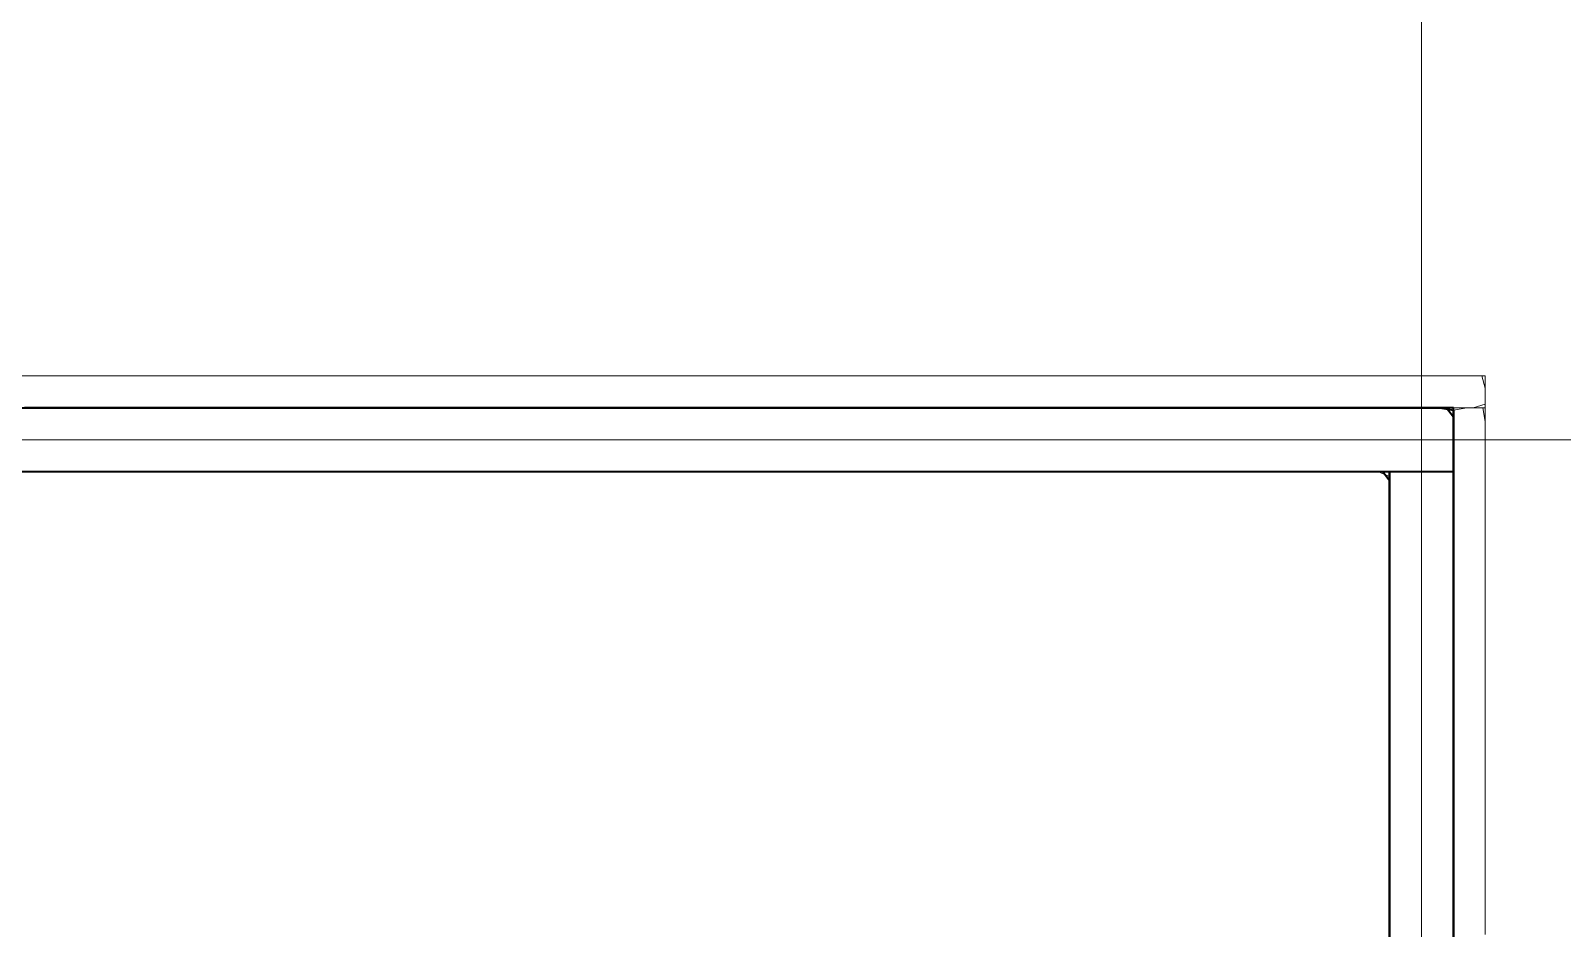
# Model space of a CAD drawing. Header units: metres. Extents: x -15 to 373, y -62 to 319.
# Drawn here: x 193.73 to 241.72, y 120.16 to 148.28 of the extents above; entities that cross this region are included whole.
import ezdxf

# ---------------------------------------------------------------- set-up
doc = ezdxf.new("R2010")
doc.units = ezdxf.units.M
for name, color, linetype in [('A-ANNO', 7, 'Continuous'), ('A-MAT', 7, 'Continuous'), ('A-SLAB', 7, 'Continuous'), ('A-WALL', 7, 'Continuous')]:
    doc.layers.add(name, color=color, linetype=linetype)

msp = doc.modelspace()

# ---------------------------------------------------------------- linework, layer by layer
at = {"layer": 'A-ANNO', "linetype": 'Continuous', "lineweight": 18, "true_color": 0x000000}
for p, q in [((237.307, 212.821), (237.307, 24.453)), ((49.88, 135.461), (238.807, 135.461)), ((238.807, 135.461), (251.584, 135.461))]:
    msp.add_line(p, q, dxfattribs=at)
at = {"layer": 'A-MAT', "linetype": 'Continuous', "lineweight": 18, "true_color": 0x000000}
for points in [[(193.316, 137.461), (193.814, 137.461), (194.313, 137.461), (194.812, 137.461), (195.31, 137.461), (195.809, 137.461), (196.308, 137.461), (196.806, 137.461), (197.305, 137.461), (197.804, 137.461), (198.303, 137.461), (198.801, 137.461), (199.3, 137.461), (199.799, 137.461), (200.297, 137.461), (200.796, 137.461), (201.295, 137.461), (201.793, 137.461), (202.292, 137.461), (202.791, 137.461), (203.289, 137.461), (203.788, 137.461), (204.287, 137.461), (204.785, 137.461), (205.284, 137.461), (205.783, 137.461), (206.282, 137.461), (206.78, 137.461), (207.279, 137.461), (207.778, 137.461), (208.276, 137.461), (208.775, 137.461), (209.274, 137.461), (209.772, 137.461), (210.271, 137.461), (210.77, 137.461), (211.268, 137.461), (211.767, 137.461), (212.266, 137.461), (212.765, 137.461), (213.263, 137.461), (213.762, 137.461), (214.261, 137.461), (214.759, 137.461), (215.258, 137.461), (215.757, 137.461), (216.255, 137.461), (216.754, 137.461), (217.253, 137.461), (217.751, 137.461), (218.25, 137.461), (218.749, 137.461), (219.248, 137.461), (219.746, 137.461), (219.746, 137.461), (220.245, 137.461), (220.744, 137.461), (221.242, 137.461), (221.741, 137.461), (222.24, 137.461), (222.738, 137.461), (223.237, 137.461), (223.736, 137.461), (224.234, 137.461), (224.733, 137.461), (225.232, 137.461), (225.731, 137.461), (226.229, 137.461), (226.728, 137.461), (227.227, 137.461), (227.725, 137.461), (228.224, 137.461), (228.723, 137.461), (229.221, 137.461), (229.72, 137.461), (230.219, 137.461), (230.717, 137.461), (231.216, 137.461), (231.715, 137.461), (232.213, 137.461), (232.712, 137.461), (233.211, 137.461), (233.71, 137.461), (234.208, 137.461), (234.707, 137.461), (235.206, 137.461), (235.704, 137.461), (236.203, 137.461), (236.702, 137.461), (237.2, 137.461), (237.699, 137.461), (238.198, 137.461), (238.696, 137.461), (239.195, 137.461), (239.307, 137.073), (239.307, 136.575), (238.922, 136.461), (238.423, 136.461), (237.924, 136.461), (237.426, 136.461), (236.927, 136.461), (236.428, 136.461), (235.93, 136.461), (235.431, 136.461), (234.932, 136.461), (234.434, 136.461), (233.935, 136.461), (233.436, 136.461), (232.938, 136.461), (232.439, 136.461), (231.94, 136.461), (231.442, 136.461), (230.943, 136.461), (230.444, 136.461), (229.945, 136.461), (229.447, 136.461), (228.948, 136.461), (228.449, 136.461), (227.951, 136.461), (227.452, 136.461), (226.953, 136.461), (226.455, 136.461), (225.956, 136.461), (225.457, 136.461), (224.959, 136.461), (224.46, 136.461), (223.961, 136.461), (223.462, 136.461), (222.964, 136.461), (222.465, 136.461), (221.966, 136.461), (221.468, 136.461), (220.969, 136.461), (220.47, 136.461), (219.972, 136.461), (219.473, 136.461), (218.974, 136.461), (218.476, 136.461), (217.977, 136.461), (217.478, 136.461), (216.979, 136.461), (216.481, 136.461), (215.982, 136.461), (215.483, 136.461), (214.985, 136.461), (214.486, 136.461), (213.987, 136.461), (213.489, 136.461), (212.99, 136.461), (212.491, 136.461), (211.993, 136.461), (211.494, 136.461), (210.995, 136.461), (210.496, 136.461), (209.998, 136.461), (209.499, 136.461), (209, 136.461), (208.502, 136.461), (208.003, 136.461), (207.504, 136.461), (207.006, 136.461), (206.507, 136.461), (206.008, 136.461), (205.51, 136.461), (205.011, 136.461), (204.512, 136.461), (204.014, 136.461), (203.515, 136.461), (203.016, 136.461), (202.517, 136.461), (202.019, 136.461), (201.52, 136.461), (201.021, 136.461), (200.523, 136.461), (200.024, 136.461), (199.525, 136.461), (199.027, 136.461), (198.528, 136.461), (198.029, 136.461), (197.531, 136.461), (197.032, 136.461), (196.533, 136.461), (196.034, 136.461), (195.536, 136.461), (195.037, 136.461), (194.538, 136.461), (194.04, 136.461), (193.541, 136.461)], [(193.427, 137.461), (193.926, 137.461), (194.424, 137.461), (194.923, 137.461), (195.422, 137.461), (195.92, 137.461), (196.419, 137.461), (196.918, 137.461), (197.417, 137.461), (197.915, 137.461), (198.414, 137.461), (198.913, 137.461), (199.411, 137.461), (199.91, 137.461), (200.409, 137.461), (200.907, 137.461), (201.406, 137.461), (201.905, 137.461), (202.403, 137.461), (202.902, 137.461), (203.401, 137.461), (203.899, 137.461), (204.398, 137.461), (204.897, 137.461), (205.396, 137.461), (205.894, 137.461), (206.393, 137.461), (206.892, 137.461), (207.39, 137.461), (207.889, 137.461), (208.388, 137.461), (208.886, 137.461), (209.385, 137.461), (209.884, 137.461), (210.382, 137.461), (210.881, 137.461), (211.38, 137.461), (211.879, 137.461), (212.377, 137.461), (212.876, 137.461), (213.375, 137.461), (213.873, 137.461), (214.372, 137.461), (214.871, 137.461), (215.369, 137.461), (215.868, 137.461), (216.367, 137.461), (216.865, 137.461), (217.364, 137.461), (217.863, 137.461), (218.362, 137.461), (218.86, 137.461), (219.359, 137.461), (219.858, 137.461), (220.356, 137.461), (220.855, 137.461), (221.354, 137.461), (221.852, 137.461), (222.351, 137.461), (222.85, 137.461), (223.348, 137.461), (223.847, 137.461), (224.346, 137.461), (224.845, 137.461), (225.343, 137.461), (225.842, 137.461), (226.341, 137.461), (226.839, 137.461), (227.338, 137.461), (227.837, 137.461), (228.335, 137.461), (228.834, 137.461), (229.333, 137.461), (229.831, 137.461), (230.33, 137.461), (230.829, 137.461), (231.327, 137.461), (231.826, 137.461), (232.325, 137.461), (232.824, 137.461), (233.322, 137.461), (233.821, 137.461), (234.32, 137.461), (234.818, 137.461), (235.317, 137.461), (235.816, 137.461), (236.314, 137.461), (236.813, 137.461), (237.312, 137.461), (237.81, 137.461), (238.309, 137.461), (238.808, 137.461), (239.307, 137.461), (239.307, 137.461), (239.307, 136.962), (239.307, 136.463), (238.81, 136.461), (238.312, 136.461), (237.813, 136.461), (237.314, 136.461), (236.816, 136.461), (236.317, 136.461), (235.818, 136.461), (235.32, 136.461), (234.821, 136.461), (234.322, 136.461), (233.824, 136.461), (233.325, 136.461), (232.826, 136.461), (232.327, 136.461), (231.829, 136.461), (231.33, 136.461), (230.831, 136.461), (230.333, 136.461), (229.834, 136.461), (229.335, 136.461), (228.837, 136.461), (228.338, 136.461), (227.839, 136.461), (227.341, 136.461), (226.842, 136.461), (226.343, 136.461), (225.845, 136.461), (225.346, 136.461), (224.847, 136.461), (224.348, 136.461), (223.85, 136.461), (223.351, 136.461), (222.852, 136.461), (222.354, 136.461), (221.855, 136.461), (221.356, 136.461), (220.858, 136.461), (220.359, 136.461), (219.86, 136.461), (219.362, 136.461), (218.863, 136.461), (218.364, 136.461), (217.865, 136.461), (217.367, 136.461), (216.868, 136.461), (216.369, 136.461), (215.871, 136.461), (215.372, 136.461), (214.873, 136.461), (214.375, 136.461), (213.876, 136.461), (213.377, 136.461), (212.879, 136.461), (212.38, 136.461), (211.881, 136.461), (211.382, 136.461), (210.884, 136.461), (210.385, 136.461), (209.886, 136.461), (209.388, 136.461), (208.889, 136.461), (208.39, 136.461), (207.892, 136.461), (207.393, 136.461), (206.894, 136.461), (206.396, 136.461), (205.897, 136.461), (205.398, 136.461), (204.899, 136.461), (204.401, 136.461), (203.902, 136.461), (203.403, 136.461), (202.905, 136.461), (202.406, 136.461), (201.907, 136.461), (201.409, 136.461), (200.91, 136.461), (200.411, 136.461), (199.913, 136.461), (199.414, 136.461), (198.915, 136.461), (198.417, 136.461), (197.918, 136.461), (197.419, 136.461), (196.92, 136.461), (196.422, 136.461), (195.923, 136.461), (195.424, 136.461), (194.926, 136.461), (194.427, 136.461), (193.928, 136.461), (193.43, 136.461)], [(193.566, 137.461), (194.063, 137.461), (194.56, 137.461), (195.057, 137.461), (195.555, 137.461), (196.052, 137.461), (196.549, 137.461), (197.046, 137.461), (197.543, 137.461), (198.04, 137.461), (198.538, 137.461), (199.035, 137.461), (199.532, 137.461), (200.029, 137.461), (200.526, 137.461), (201.024, 137.461), (201.521, 137.461), (202.018, 137.461), (202.515, 137.461), (203.012, 137.461), (203.509, 137.461), (204.007, 137.461), (204.504, 137.461), (205.001, 137.461), (205.498, 137.461), (205.995, 137.461), (206.493, 137.461), (206.99, 137.461), (207.487, 137.461), (207.984, 137.461), (208.481, 137.461), (208.978, 137.461), (209.476, 137.461), (209.973, 137.461), (210.47, 137.461), (210.967, 137.461), (211.464, 137.461), (211.962, 137.461), (212.459, 137.461), (212.956, 137.461), (213.453, 137.461), (213.95, 137.461), (214.447, 137.461), (214.945, 137.461), (215.442, 137.461), (215.939, 137.461), (216.436, 137.461), (216.933, 137.461), (217.431, 137.461), (217.928, 137.461), (218.425, 137.461), (218.922, 137.461), (219.419, 137.461), (219.916, 137.461), (220.414, 137.461), (220.911, 137.461), (221.408, 137.461), (221.905, 137.461), (222.402, 137.461), (222.9, 137.461), (223.397, 137.461), (223.894, 137.461), (224.391, 137.461), (224.888, 137.461), (225.385, 137.461), (225.883, 137.461), (226.38, 137.461), (226.877, 137.461), (227.374, 137.461), (227.871, 137.461), (228.369, 137.461), (228.866, 137.461), (229.363, 137.461), (229.86, 137.461), (230.357, 137.461), (230.854, 137.461), (231.352, 137.461), (231.849, 137.461), (232.346, 137.461), (232.843, 137.461), (233.34, 137.461), (233.838, 137.461), (234.335, 137.461), (234.832, 137.461), (235.329, 137.461), (235.826, 137.461), (236.323, 137.461), (236.821, 137.461), (237.318, 137.461), (237.815, 137.461), (238.312, 137.461), (238.809, 137.461), (239.307, 137.461)], [(239.307, 137.461), (239.307, 137.336), (239.307, 137.211), (239.307, 137.086), (239.307, 136.961), (239.307, 136.836), (239.307, 136.711), (239.307, 136.586), (239.307, 136.461)], [(193.566, 136.461), (194.063, 136.461), (194.56, 136.461), (195.057, 136.461), (195.555, 136.461), (196.052, 136.461), (196.549, 136.461), (197.046, 136.461), (197.543, 136.461), (198.04, 136.461), (198.538, 136.461), (199.035, 136.461), (199.532, 136.461), (200.029, 136.461), (200.526, 136.461), (201.024, 136.461), (201.521, 136.461), (202.018, 136.461), (202.515, 136.461), (203.012, 136.461), (203.509, 136.461), (204.007, 136.461), (204.504, 136.461), (205.001, 136.461), (205.498, 136.461), (205.995, 136.461), (206.493, 136.461), (206.99, 136.461), (207.487, 136.461), (207.984, 136.461), (208.481, 136.461), (208.978, 136.461), (209.476, 136.461), (209.973, 136.461), (210.47, 136.461), (210.967, 136.461), (211.464, 136.461), (211.962, 136.461), (212.459, 136.461), (212.956, 136.461), (213.453, 136.461), (213.95, 136.461), (214.447, 136.461), (214.945, 136.461), (215.442, 136.461), (215.939, 136.461), (216.436, 136.461), (216.933, 136.461), (217.431, 136.461), (217.928, 136.461), (218.425, 136.461), (218.922, 136.461), (219.419, 136.461), (219.916, 136.461), (220.414, 136.461), (220.911, 136.461), (221.408, 136.461), (221.905, 136.461), (222.402, 136.461), (222.9, 136.461), (223.397, 136.461), (223.894, 136.461), (224.391, 136.461), (224.888, 136.461), (225.385, 136.461), (225.883, 136.461), (226.38, 136.461), (226.877, 136.461), (227.374, 136.461), (227.871, 136.461), (228.369, 136.461), (228.866, 136.461), (229.363, 136.461), (229.86, 136.461), (230.357, 136.461), (230.854, 136.461), (231.352, 136.461), (231.849, 136.461), (232.346, 136.461), (232.843, 136.461), (233.34, 136.461), (233.838, 136.461), (234.335, 136.461), (234.832, 136.461), (235.329, 136.461), (235.826, 136.461), (236.323, 136.461), (236.821, 136.461), (237.318, 136.461), (237.815, 136.461), (238.312, 136.461), (238.809, 136.461), (239.307, 136.461)], [(238.307, 136.461), (238.307, 135.961), (238.307, 135.461), (238.307, 134.961), (238.307, 134.461), (238.307, 133.961), (238.307, 133.461), (238.307, 132.961), (238.307, 132.461), (238.307, 131.961), (238.307, 131.461), (238.307, 130.961), (238.307, 130.461), (238.307, 129.961), (238.307, 129.461), (238.307, 128.961), (238.307, 128.461), (238.307, 127.961), (238.307, 127.461), (238.307, 126.961), (238.307, 126.461), (238.307, 125.961), (238.307, 125.461), (238.307, 124.961), (238.307, 124.461), (238.307, 123.961), (238.307, 123.461), (238.307, 122.961), (238.307, 122.461), (238.307, 121.961), (238.307, 121.461), (238.307, 120.961), (238.307, 120.461), (238.307, 119.961)], [(239.307, 136.461), (239.182, 136.461), (239.057, 136.461), (238.932, 136.461), (238.807, 136.461), (238.682, 136.461), (238.557, 136.461), (238.432, 136.461), (238.307, 136.461)], [(238.307, 119.961), (238.307, 120.461), (238.307, 120.961), (238.307, 121.461), (238.307, 121.961), (238.307, 122.461), (238.307, 122.961), (238.307, 123.461), (238.307, 123.961), (238.307, 124.461), (238.307, 124.961), (238.307, 125.461), (238.307, 125.961), (238.307, 126.461), (238.307, 126.961), (238.307, 127.461), (238.307, 127.961), (238.307, 128.461), (238.307, 128.961), (238.307, 129.461), (238.307, 129.961), (238.307, 130.461), (238.307, 130.961), (238.307, 131.461), (238.307, 131.961), (238.307, 132.461), (238.307, 132.961), (238.307, 133.461), (238.307, 133.961), (238.307, 134.461), (238.307, 134.961), (238.307, 135.461), (238.307, 135.961), (238.307, 136.461), (238.807, 136.461), (239.307, 136.461), (239.307, 135.961), (239.307, 135.461), (239.307, 134.961), (239.307, 134.461), (239.307, 133.961), (239.307, 133.461), (239.307, 132.961), (239.307, 132.461), (239.307, 131.961), (239.307, 131.461), (239.307, 130.961), (239.307, 130.461), (239.307, 129.961), (239.307, 129.461), (239.307, 128.961), (239.307, 128.461), (239.307, 127.961), (239.307, 127.461), (239.307, 126.961), (239.307, 126.461), (239.307, 125.961), (239.307, 125.461), (239.307, 124.961), (239.307, 124.461), (239.307, 123.961), (239.307, 123.461), (239.307, 122.961), (239.307, 122.461), (239.307, 121.961), (239.307, 121.461), (239.307, 120.961), (239.307, 120.461), (239.307, 119.961)], [(238.307, 119.887), (238.307, 120.387), (238.307, 120.887), (238.307, 120.887), (238.307, 121.387), (238.307, 121.887), (238.307, 122.387), (238.307, 122.887), (238.307, 123.387), (238.307, 123.887), (238.307, 124.387), (238.307, 124.887), (238.307, 125.387), (238.307, 125.887), (238.307, 126.387), (238.307, 126.887), (238.307, 127.387), (238.307, 127.887), (238.307, 128.387), (238.307, 128.887), (238.307, 129.387), (238.307, 129.887), (238.307, 130.387), (238.307, 130.887), (238.307, 131.387), (238.307, 131.887), (238.307, 132.387), (238.307, 132.887), (238.307, 133.387), (238.307, 133.887), (238.307, 134.387), (238.307, 134.887), (238.307, 135.387), (238.307, 135.887), (238.307, 136.387), (238.733, 136.461), (239.233, 136.461), (239.307, 136.034), (239.307, 135.534), (239.307, 135.034), (239.307, 134.534), (239.307, 134.034), (239.307, 133.534), (239.307, 133.034), (239.307, 132.534), (239.307, 132.034), (239.307, 131.534), (239.307, 131.034), (239.307, 130.534), (239.307, 130.034), (239.307, 129.534), (239.307, 129.034), (239.307, 128.534), (239.307, 128.034), (239.307, 127.534), (239.307, 127.034), (239.307, 126.534), (239.307, 126.034), (239.307, 125.534), (239.307, 125.034), (239.307, 124.534), (239.307, 124.034), (239.307, 123.534), (239.307, 123.034), (239.307, 122.534), (239.307, 122.034), (239.307, 121.534), (239.307, 121.034), (239.307, 120.534), (239.307, 120.034)], [(239.307, 119.961), (239.307, 120.461), (239.307, 120.961), (239.307, 121.461), (239.307, 121.961), (239.307, 122.461), (239.307, 122.961), (239.307, 123.461), (239.307, 123.961), (239.307, 124.461), (239.307, 124.961), (239.307, 125.461), (239.307, 125.961), (239.307, 126.461), (239.307, 126.961), (239.307, 127.461), (239.307, 127.961), (239.307, 128.461), (239.307, 128.961), (239.307, 129.461), (239.307, 129.961), (239.307, 130.461), (239.307, 130.961), (239.307, 131.461), (239.307, 131.961), (239.307, 132.461), (239.307, 132.961), (239.307, 133.461), (239.307, 133.961), (239.307, 134.461), (239.307, 134.961), (239.307, 135.461), (239.307, 135.961), (239.307, 136.461)], [(193.507, 134.461), (194.007, 134.461), (194.506, 134.461), (195.006, 134.461), (195.505, 134.461), (196.005, 134.461), (196.504, 134.461), (197.003, 134.461), (197.503, 134.461), (198.002, 134.461), (198.502, 134.461), (199.001, 134.461), (199.501, 134.461), (200, 134.461), (200.5, 134.461), (200.999, 134.461), (201.499, 134.461), (201.998, 134.461), (202.498, 134.461), (202.997, 134.461), (203.497, 134.461), (203.996, 134.461), (204.496, 134.461), (204.995, 134.461), (205.495, 134.461), (205.994, 134.461), (206.494, 134.461), (206.993, 134.461), (207.493, 134.461), (207.992, 134.461), (208.491, 134.461), (208.991, 134.461), (209.49, 134.461), (209.99, 134.461), (210.489, 134.461), (210.989, 134.461), (211.488, 134.461), (211.988, 134.461), (212.487, 134.461), (212.987, 134.461), (213.486, 134.461), (213.986, 134.461), (214.485, 134.461), (214.985, 134.461), (215.484, 134.461), (215.984, 134.461), (216.483, 134.461), (216.983, 134.461), (217.482, 134.461), (217.982, 134.461), (218.481, 134.461), (218.981, 134.461), (219.48, 134.461), (219.979, 134.461), (220.479, 134.461), (220.978, 134.461), (221.478, 134.461), (221.977, 134.461), (222.477, 134.461), (222.976, 134.461), (223.476, 134.461), (223.975, 134.461), (224.475, 134.461), (224.974, 134.461), (225.474, 134.461), (225.973, 134.461), (226.473, 134.461), (226.972, 134.461), (227.472, 134.461), (227.971, 134.461), (228.471, 134.461), (228.97, 134.461), (229.47, 134.461), (229.969, 134.461), (230.468, 134.461), (230.968, 134.461), (231.467, 134.461), (231.967, 134.461), (232.466, 134.461), (232.966, 134.461), (233.465, 134.461), (233.965, 134.461), (234.464, 134.461), (234.964, 134.461), (235.463, 134.461), (235.963, 134.461), (236.307, 134.305), (236.307, 133.805), (236.307, 133.306), (236.307, 132.807), (236.307, 132.307), (236.307, 131.808), (236.307, 131.308), (236.307, 130.809), (236.307, 130.309), (236.307, 129.81), (236.307, 129.31), (236.307, 128.811), (236.307, 128.311), (236.307, 127.812), (236.307, 127.312), (236.307, 126.813), (236.307, 126.313), (236.307, 125.814), (236.307, 125.314), (236.307, 124.815), (236.307, 124.315), (236.307, 123.816), (236.307, 123.316), (236.307, 122.817), (236.307, 122.317), (236.307, 121.818), (236.307, 121.319), (236.307, 120.819), (236.307, 120.32), (236.307, 119.82)]]:
    msp.add_lwpolyline(points, dxfattribs=at)
msp.add_lwpolyline([(239.307, 137.461), (239.307, 137.461), (239.307, 137.461), (239.307, 137.461), (239.307, 137.461), (239.307, 137.461), (239.307, 137.461), (239.307, 137.461), (239.307, 137.461)], close=True, dxfattribs=at)
at = {"layer": 'A-SLAB', "linetype": 'Continuous', "lineweight": 35, "true_color": 0x000000}
msp.add_lwpolyline([(238.307, 136.46), (238.307, 136.46), (238.307, 136.46), (238.307, 136.46), (238.307, 136.46), (238.307, 136.46), (238.307, 136.46), (238.307, 136.46), (238.307, 136.46)], dxfattribs=at)
at = {"layer": 'A-WALL', "linetype": 'Continuous', "lineweight": 35, "true_color": 0x000000}
for points in [[(193.458, 136.461), (193.957, 136.461), (194.456, 136.461), (194.955, 136.461), (195.454, 136.461), (195.953, 136.461), (196.453, 136.461), (196.952, 136.461), (197.451, 136.461), (197.95, 136.461), (198.449, 136.461), (198.948, 136.461), (199.447, 136.461), (199.946, 136.461), (200.445, 136.461), (200.945, 136.461), (201.444, 136.461), (201.943, 136.461), (202.442, 136.461), (202.941, 136.461), (203.44, 136.461), (203.939, 136.461), (204.438, 136.461), (204.937, 136.461), (205.437, 136.461), (205.936, 136.461), (206.435, 136.461), (206.934, 136.461), (207.433, 136.461), (207.932, 136.461), (208.431, 136.461), (208.93, 136.461), (209.429, 136.461), (209.929, 136.461), (210.428, 136.461), (210.927, 136.461), (211.426, 136.461), (211.925, 136.461), (212.424, 136.461), (212.923, 136.461), (213.422, 136.461), (213.921, 136.461), (214.421, 136.461), (214.92, 136.461), (215.419, 136.461), (215.918, 136.461), (216.417, 136.461), (216.916, 136.461), (217.415, 136.461), (217.914, 136.461), (218.413, 136.461), (218.913, 136.461), (219.412, 136.461), (219.911, 136.461), (220.41, 136.461), (220.909, 136.461), (221.408, 136.461), (221.907, 136.461), (222.406, 136.461), (222.905, 136.461), (223.405, 136.461), (223.904, 136.461), (224.403, 136.461), (224.902, 136.461), (225.401, 136.461), (225.9, 136.461), (226.399, 136.461), (226.898, 136.461), (227.398, 136.461), (227.897, 136.461), (228.396, 136.461), (228.895, 136.461), (229.394, 136.461), (229.893, 136.461), (230.392, 136.461), (230.891, 136.461), (231.39, 136.461), (231.89, 136.461), (232.389, 136.461), (232.888, 136.461), (233.387, 136.461), (233.886, 136.461), (234.385, 136.461), (234.884, 136.461), (235.383, 136.461), (235.882, 136.461), (236.382, 136.461), (236.881, 136.461), (237.38, 136.461), (237.879, 136.461), (238.307, 136.39), (238.307, 135.891), (238.307, 135.392), (238.307, 134.893), (238.307, 134.394), (238.307, 133.894), (238.307, 133.395), (238.307, 132.896), (238.307, 132.397), (238.307, 131.898), (238.307, 131.399), (238.307, 130.9), (238.307, 130.401), (238.307, 129.902), (238.307, 129.402), (238.307, 128.903), (238.307, 128.404), (238.307, 127.905), (238.307, 127.406), (238.307, 126.907), (238.307, 126.408), (238.307, 125.909), (238.307, 125.41), (238.307, 124.91), (238.307, 124.411), (238.307, 123.912), (238.307, 123.413), (238.307, 122.914), (238.307, 122.415), (238.307, 121.916), (238.307, 121.417), (238.307, 120.918), (238.307, 120.418), (238.307, 119.919)], [(238.307, 136.461), (237.809, 136.461), (237.312, 136.461), (236.814, 136.461), (236.317, 136.461), (235.819, 136.461), (235.322, 136.461), (234.825, 136.461), (234.327, 136.461), (233.83, 136.461), (233.332, 136.461), (232.835, 136.461), (232.337, 136.461), (231.84, 136.461), (231.343, 136.461), (230.845, 136.461), (230.348, 136.461), (229.85, 136.461), (229.353, 136.461), (228.855, 136.461), (228.358, 136.461), (227.861, 136.461), (227.363, 136.461), (226.866, 136.461), (226.368, 136.461), (225.871, 136.461), (225.373, 136.461), (224.876, 136.461), (224.379, 136.461), (223.881, 136.461), (223.384, 136.461), (222.886, 136.461), (222.389, 136.461), (221.891, 136.461), (221.394, 136.461), (220.897, 136.461), (220.399, 136.461), (219.902, 136.461), (219.404, 136.461), (218.907, 136.461), (218.41, 136.461), (217.912, 136.461), (217.415, 136.461), (216.917, 136.461), (216.42, 136.461), (215.922, 136.461), (215.425, 136.461), (214.928, 136.461), (214.43, 136.461), (213.933, 136.461), (213.435, 136.461), (212.938, 136.461), (212.44, 136.461), (211.943, 136.461), (211.446, 136.461), (210.948, 136.461), (210.451, 136.461), (209.953, 136.461), (209.456, 136.461), (208.958, 136.461), (208.461, 136.461), (207.964, 136.461), (207.466, 136.461), (206.969, 136.461), (206.471, 136.461), (205.974, 136.461), (205.476, 136.461), (204.979, 136.461), (204.482, 136.461), (203.984, 136.461), (203.487, 136.461), (202.989, 136.461), (202.492, 136.461), (201.994, 136.461), (201.497, 136.461), (201, 136.461), (200.502, 136.461), (200.005, 136.461), (199.507, 136.461), (199.01, 136.461), (198.512, 136.461), (198.015, 136.461), (197.518, 136.461), (197.02, 136.461), (196.523, 136.461), (196.025, 136.461), (195.528, 136.461), (195.031, 136.461), (194.533, 136.461), (194.036, 136.461), (193.538, 136.461)], [(193.672, 136.461), (194.171, 136.461), (194.67, 136.461), (195.169, 136.461), (195.668, 136.461), (196.167, 136.461), (196.667, 136.461), (197.166, 136.461), (197.665, 136.461), (198.164, 136.461), (198.663, 136.461), (199.162, 136.461), (199.661, 136.461), (200.16, 136.461), (200.659, 136.461), (201.159, 136.461), (201.658, 136.461), (202.157, 136.461), (202.656, 136.461), (203.155, 136.461), (203.654, 136.461), (204.153, 136.461), (204.652, 136.461), (205.151, 136.461), (205.651, 136.461), (206.15, 136.461), (206.649, 136.461), (207.148, 136.461), (207.647, 136.461), (208.146, 136.461), (208.645, 136.461), (209.144, 136.461), (209.644, 136.461), (210.143, 136.461), (210.642, 136.461), (211.141, 136.461), (211.64, 136.461), (212.139, 136.461), (212.638, 136.461), (213.137, 136.461), (213.636, 136.461), (214.136, 136.461), (214.635, 136.461), (215.134, 136.461), (215.633, 136.461), (216.132, 136.461), (216.631, 136.461), (217.13, 136.461), (217.629, 136.461), (218.128, 136.461), (218.628, 136.461), (219.127, 136.461), (219.626, 136.461), (220.125, 136.461), (220.624, 136.461), (221.123, 136.461), (221.622, 136.461), (222.121, 136.461), (222.62, 136.461), (223.12, 136.461), (223.619, 136.461), (224.118, 136.461), (224.617, 136.461), (225.116, 136.461), (225.615, 136.461), (226.114, 136.461), (226.613, 136.461), (227.112, 136.461), (227.612, 136.461), (228.111, 136.461), (228.61, 136.461), (229.109, 136.461), (229.608, 136.461), (230.107, 136.461), (230.606, 136.461), (231.105, 136.461), (231.604, 136.461), (232.104, 136.461), (232.603, 136.461), (233.102, 136.461), (233.601, 136.461), (234.1, 136.461), (234.599, 136.461), (235.098, 136.461), (235.597, 136.461), (236.096, 136.461), (236.596, 136.461), (237.095, 136.461), (237.594, 136.461), (238.093, 136.461), (238.307, 136.176), (238.307, 135.677), (238.307, 135.178), (238.307, 134.679), (238.307, 134.18), (238.307, 133.68), (238.307, 133.181), (238.307, 132.682), (238.307, 132.183), (238.307, 131.684), (238.307, 131.185), (238.307, 130.686), (238.307, 130.187), (238.307, 129.687), (238.307, 129.188), (238.307, 128.689), (238.307, 128.19), (238.307, 127.691), (238.307, 127.192), (238.307, 126.693), (238.307, 126.194), (238.307, 125.695), (238.307, 125.195), (238.307, 124.696), (238.307, 124.197), (238.307, 123.698), (238.307, 123.199), (238.307, 122.7), (238.307, 122.201), (238.307, 121.702), (238.307, 121.203), (238.307, 120.703), (238.307, 120.204), (238.307, 119.705)], [(238.307, 134.461), (238.307, 134.711), (238.307, 134.961), (238.307, 135.211), (238.307, 135.461), (238.307, 135.711), (238.307, 135.961), (238.307, 136.211), (238.307, 136.461)], [(236.307, 119.987), (236.307, 120.486), (236.307, 120.985), (236.307, 121.484), (236.307, 121.983), (236.307, 122.482), (236.307, 122.981), (236.307, 123.481), (236.307, 123.98), (236.307, 124.479), (236.307, 124.978), (236.307, 125.477), (236.307, 125.976), (236.307, 126.475), (236.307, 126.974), (236.307, 127.473), (236.307, 127.973), (236.307, 128.472), (236.307, 128.971), (236.307, 129.47), (236.307, 129.969), (236.307, 130.468), (236.307, 130.967), (236.307, 131.466), (236.307, 131.965), (236.307, 132.465), (236.307, 132.964), (236.307, 133.463), (236.307, 133.962), (236.307, 134.461), (236.307, 134.461), (235.808, 134.461), (235.309, 134.461), (234.81, 134.461), (234.311, 134.461), (233.811, 134.461), (233.312, 134.461), (232.813, 134.461), (232.314, 134.461), (231.815, 134.461), (231.316, 134.461), (230.817, 134.461), (230.318, 134.461), (229.819, 134.461), (229.319, 134.461), (228.82, 134.461), (228.321, 134.461), (227.822, 134.461), (227.323, 134.461), (226.824, 134.461), (226.325, 134.461), (225.826, 134.461), (225.327, 134.461), (224.827, 134.461), (224.328, 134.461), (223.829, 134.461), (223.33, 134.461), (222.831, 134.461), (222.332, 134.461), (221.833, 134.461), (221.334, 134.461), (220.835, 134.461), (220.335, 134.461), (219.836, 134.461), (219.337, 134.461), (218.838, 134.461), (218.339, 134.461), (217.84, 134.461), (217.341, 134.461), (216.842, 134.461), (216.342, 134.461), (215.843, 134.461), (215.344, 134.461), (214.845, 134.461), (214.346, 134.461), (213.847, 134.461), (213.348, 134.461), (212.849, 134.461), (212.35, 134.461), (211.85, 134.461), (211.351, 134.461), (210.852, 134.461), (210.353, 134.461), (209.854, 134.461), (209.355, 134.461), (208.856, 134.461), (208.357, 134.461), (207.858, 134.461), (207.358, 134.461), (206.859, 134.461), (206.36, 134.461), (205.861, 134.461), (205.362, 134.461), (204.863, 134.461), (204.364, 134.461), (203.865, 134.461), (203.366, 134.461), (202.866, 134.461), (202.367, 134.461), (201.868, 134.461), (201.369, 134.461), (200.87, 134.461), (200.371, 134.461), (199.872, 134.461), (199.373, 134.461), (198.874, 134.461), (198.374, 134.461), (197.875, 134.461), (197.376, 134.461), (196.877, 134.461), (196.378, 134.461), (195.879, 134.461), (195.38, 134.461), (194.881, 134.461), (194.382, 134.461), (193.882, 134.461), (193.383, 134.461)], [(238.307, 134.461), (237.809, 134.461), (237.312, 134.461), (236.814, 134.461), (236.317, 134.461), (235.819, 134.461), (235.322, 134.461), (234.825, 134.461), (234.327, 134.461), (233.83, 134.461), (233.332, 134.461), (232.835, 134.461), (232.337, 134.461), (231.84, 134.461), (231.343, 134.461), (230.845, 134.461), (230.348, 134.461), (229.85, 134.461), (229.353, 134.461), (228.855, 134.461), (228.358, 134.461), (227.861, 134.461), (227.363, 134.461), (226.866, 134.461), (226.368, 134.461), (225.871, 134.461), (225.373, 134.461), (224.876, 134.461), (224.379, 134.461), (223.881, 134.461), (223.384, 134.461), (222.886, 134.461), (222.389, 134.461), (221.891, 134.461), (221.394, 134.461), (220.897, 134.461), (220.399, 134.461), (219.902, 134.461), (219.404, 134.461), (218.907, 134.461), (218.41, 134.461), (217.912, 134.461), (217.415, 134.461), (216.917, 134.461), (216.42, 134.461), (215.922, 134.461), (215.425, 134.461), (214.928, 134.461), (214.43, 134.461), (213.933, 134.461), (213.435, 134.461), (212.938, 134.461), (212.44, 134.461), (211.943, 134.461), (211.446, 134.461), (210.948, 134.461), (210.451, 134.461), (209.953, 134.461), (209.456, 134.461), (208.958, 134.461), (208.461, 134.461), (207.964, 134.461), (207.466, 134.461), (206.969, 134.461), (206.471, 134.461), (205.974, 134.461), (205.476, 134.461), (204.979, 134.461), (204.482, 134.461), (203.984, 134.461), (203.487, 134.461), (202.989, 134.461), (202.492, 134.461), (201.994, 134.461), (201.497, 134.461), (201, 134.461), (200.502, 134.461), (200.005, 134.461), (199.507, 134.461), (199.01, 134.461), (198.512, 134.461), (198.015, 134.461), (197.518, 134.461), (197.02, 134.461), (196.523, 134.461), (196.025, 134.461), (195.528, 134.461), (195.031, 134.461), (194.533, 134.461), (194.036, 134.461), (193.538, 134.461)], [(236.307, 119.702), (236.307, 120.201), (236.307, 120.7), (236.307, 121.199), (236.307, 121.698), (236.307, 122.197), (236.307, 122.696), (236.307, 123.195), (236.307, 123.695), (236.307, 124.194), (236.307, 124.693), (236.307, 125.192), (236.307, 125.691), (236.307, 126.19), (236.307, 126.689), (236.307, 127.188), (236.307, 127.687), (236.307, 128.187), (236.307, 128.686), (236.307, 129.185), (236.307, 129.684), (236.307, 130.183), (236.307, 130.682), (236.307, 131.181), (236.307, 131.68), (236.307, 132.18), (236.307, 132.679), (236.307, 133.178), (236.307, 133.677), (236.307, 134.176), (236.093, 134.461), (235.594, 134.461), (235.095, 134.461), (234.596, 134.461), (234.096, 134.461), (233.597, 134.461), (233.098, 134.461), (232.599, 134.461), (232.1, 134.461), (231.601, 134.461), (231.102, 134.461), (230.603, 134.461), (230.104, 134.461), (229.604, 134.461), (229.105, 134.461), (228.606, 134.461), (228.107, 134.461), (227.608, 134.461), (227.109, 134.461), (226.61, 134.461), (226.111, 134.461), (225.612, 134.461), (225.112, 134.461), (224.613, 134.461), (224.114, 134.461), (223.615, 134.461), (223.116, 134.461), (222.617, 134.461), (222.118, 134.461), (221.619, 134.461), (221.12, 134.461), (220.62, 134.461), (220.121, 134.461), (219.622, 134.461), (219.123, 134.461), (218.624, 134.461), (218.125, 134.461), (217.626, 134.461), (217.127, 134.461), (216.628, 134.461), (216.128, 134.461), (215.629, 134.461), (215.13, 134.461), (214.631, 134.461), (214.132, 134.461), (213.633, 134.461), (213.134, 134.461), (212.635, 134.461), (212.136, 134.461), (211.636, 134.461), (211.137, 134.461), (210.638, 134.461), (210.139, 134.461), (209.64, 134.461), (209.141, 134.461), (208.642, 134.461), (208.143, 134.461), (207.644, 134.461), (207.144, 134.461), (206.645, 134.461), (206.146, 134.461), (205.647, 134.461), (205.148, 134.461), (204.649, 134.461), (204.15, 134.461), (203.651, 134.461), (203.151, 134.461), (202.652, 134.461), (202.153, 134.461), (201.654, 134.461), (201.155, 134.461), (200.656, 134.461), (200.157, 134.461), (199.658, 134.461), (199.159, 134.461), (198.659, 134.461), (198.16, 134.461), (197.661, 134.461), (197.162, 134.461), (196.663, 134.461), (196.164, 134.461), (195.665, 134.461), (195.166, 134.461), (194.667, 134.461), (194.167, 134.461), (193.668, 134.461)], [(236.307, 134.461), (236.307, 133.974), (236.307, 133.488), (236.307, 133.001), (236.307, 132.515), (236.307, 132.028), (236.307, 131.542), (236.307, 131.055), (236.307, 130.569), (236.307, 130.082), (236.307, 129.596), (236.307, 129.109), (236.307, 128.623), (236.307, 128.136), (236.307, 127.65), (236.307, 127.163), (236.307, 126.677), (236.307, 126.19), (236.307, 125.704), (236.307, 125.217), (236.307, 124.731), (236.307, 124.244), (236.307, 123.758), (236.307, 123.271), (236.307, 122.785), (236.307, 122.298), (236.307, 121.812), (236.307, 121.326), (236.307, 120.839), (236.307, 120.353), (236.307, 119.866)], [(238.307, 134.461), (238.057, 134.461), (237.807, 134.461), (237.557, 134.461), (237.307, 134.461), (237.057, 134.461), (236.807, 134.461), (236.557, 134.461), (236.307, 134.461)], [(238.307, 119.866), (238.307, 120.353), (238.307, 120.839), (238.307, 121.326), (238.307, 121.812), (238.307, 122.298), (238.307, 122.785), (238.307, 123.271), (238.307, 123.758), (238.307, 124.244), (238.307, 124.731), (238.307, 125.217), (238.307, 125.704), (238.307, 126.19), (238.307, 126.677), (238.307, 127.163), (238.307, 127.65), (238.307, 128.136), (238.307, 128.623), (238.307, 129.109), (238.307, 129.596), (238.307, 130.082), (238.307, 130.569), (238.307, 131.055), (238.307, 131.542), (238.307, 132.028), (238.307, 132.515), (238.307, 133.001), (238.307, 133.488), (238.307, 133.974), (238.307, 134.461)]]:
    msp.add_lwpolyline(points, dxfattribs=at)

doc.saveas('drawing.dxf')
